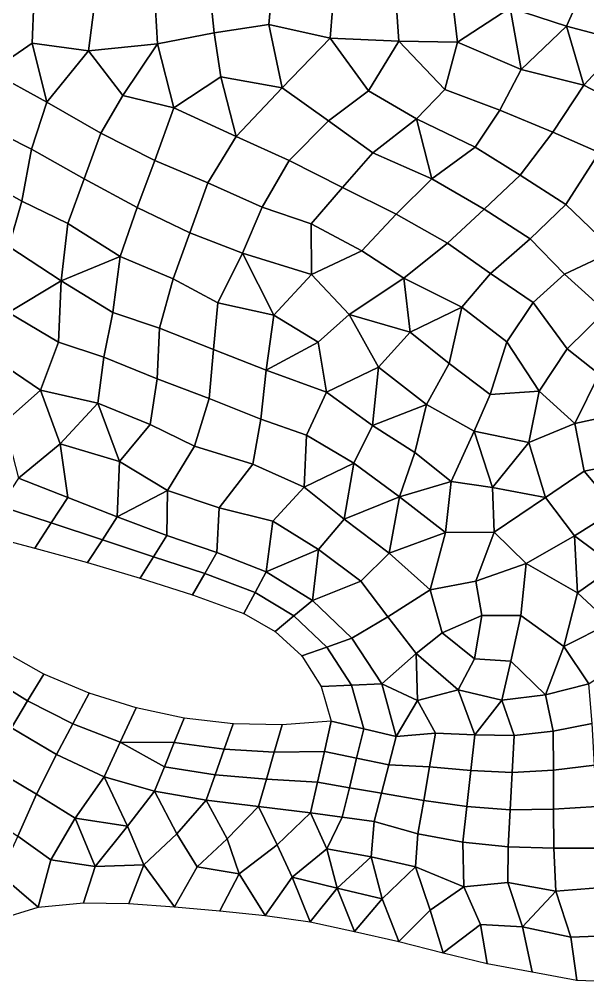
# Model space of a CAD drawing. Extents: x 380707 to 407438, y 6452841 to 6483357.
# Drawn here: x 396801.6 to 396988.8, y 6455390.6 to 6455707.3 of the extents above; entities that cross this region are included whole.
import ezdxf

# ---------------------------------------------------------------- set-up
doc = ezdxf.new("R2010")
doc.units = 0
for name, color, linetype in [('MESH_BOUND', 25, 'CONTINUOUS'), ('MESH_ELEMS', 18, 'CONTINUOUS'), ('MESH_NODES', 18, 'CONTINUOUS')]:
    doc.layers.add(name, color=color, linetype=linetype)

msp = doc.modelspace()

# ---------------------------------------------------------------- linework, layer by layer
at = {"layer": 'MESH_BOUND', "color": 25}
for points in [[(396789.306, 6455537.92, -0.703), (396806.738, 6455533.25, -0.763)], [(396806.738, 6455533.25, -0.763), (396824.155, 6455528.52, -0.649)], [(396824.155, 6455528.52, -0.649), (396841.469, 6455523.43, -0.145)], [(396841.469, 6455523.43, -0.145), (396858.663, 6455517.95, -0.23)], [(396858.663, 6455517.95, -0.23), (396875.616, 6455511.77, -0.217)], [(396875.616, 6455511.77, -0.217), (396885.899, 6455505.81, -0.356)], [(396885.899, 6455505.81, -0.356), (396894.665, 6455497.79, -0.333)], [(396809.722, 6455491.85, -0.756), (396795.59, 6455499.76, -0.695)], [(396894.665, 6455497.79, -0.333), (396901.083, 6455487.79, -0.232)], [(396824.658, 6455485.6, -0.655), (396809.722, 6455491.85, -0.756)], [(396840.115, 6455480.77, -0.702), (396824.658, 6455485.6, -0.655)], [(396901.083, 6455487.79, -0.232), (396904.361, 6455476.37, -0.694)], [(396855.947, 6455477.37, -0.708), (396840.115, 6455480.77, -0.702)], [(396872.027, 6455475.47, -0.588), (396855.947, 6455477.37, -0.708)], [(396904.361, 6455476.37, -0.694), (396888.217, 6455475.12, -0.378)], [(396888.217, 6455475.12, -0.378), (396872.027, 6455475.47, -0.588)], [(396807.899, 6455415.07, 0.29), (396822.814, 6455416.58, 0.173)], [(396822.814, 6455416.58, 0.173), (396837.755, 6455416.32, 0.47)], [(396837.755, 6455416.32, 0.47), (396852.707, 6455415.23, 0.632)], [(396794.275, 6455410.93, 0.219), (396807.899, 6455415.07, 0.29)], [(396852.707, 6455415.23, 0.632), (396867.64, 6455413.93, 0.561)], [(396867.64, 6455413.93, 0.561), (396882.555, 6455412.41, 0.553)], [(396882.555, 6455412.41, 0.553), (396897.374, 6455410.29, 0.54)], [(396897.374, 6455410.29, 0.54), (396912.015, 6455407.07, 0.583)], [(396912.015, 6455407.07, 0.583), (396926.639, 6455403.77, 0.745)], [(396926.639, 6455403.77, 0.745), (396941.185, 6455400.14, 0.675)], [(396941.185, 6455400.14, 0.675), (396955.735, 6455396.53, 0.7)], [(396955.735, 6455396.53, 0.7), (396970.477, 6455393.81, 0.982)], [(396970.477, 6455393.81, 0.982), (396985.219, 6455391.08, 0.958)], [(396985.219, 6455391.08, 0.958), (397000.174, 6455390.57, 0.542)]]:
    msp.add_polyline3d(points, dxfattribs=at)
at = {"layer": 'MESH_ELEMS', "color": 178}
for points in [[(396988.423, 6455719.73, 0.26), (396969.118, 6455726.63, 0.41), (396963.281, 6455711.09, 0.434), (396981.801, 6455705.02, 0.424)], [(396883.81, 6455705.66, 0.412), (396885.58, 6455725.17, 0.317), (396864.318, 6455717.82, 0.409), (396865.791, 6455702.92, 0.393)], [(396905.484, 6455720.11, 0.387), (396885.58, 6455725.17, 0.317), (396883.81, 6455705.66, 0.412), (396903.982, 6455701.13, 0.439)], [(396925.428, 6455717.71, 0.437), (396905.484, 6455720.11, 0.387), (396903.982, 6455701.13, 0.439), (396926.59, 6455700.09, 0.443)], [(396865.791, 6455702.92, 0.393), (396864.318, 6455717.82, 0.409), (396846.139, 6455716.53, 0.42), (396847.125, 6455699.28, 0.469)], [(396926.59, 6455700.09, 0.443), (396945.932, 6455699.79, 0.463), (396943.828, 6455717.34, 0.427), (396925.428, 6455717.71, 0.437)], [(396963.281, 6455711.09, 0.434), (396943.828, 6455717.34, 0.427), (396945.932, 6455699.79, 0.463), (396963.281, 6455711.09, 0.434)], [(397000.921, 6455700.04, 0.192), (397007.688, 6455714.48, 0.221), (396988.423, 6455719.73, 0.26), (396981.801, 6455705.02, 0.424)], [(396824.425, 6455696.97, 0.244), (396826.654, 6455714.11, 0.369), (396806.412, 6455713.03, 0.182), (396805.914, 6455699.53, 0.07)], [(396847.125, 6455699.28, 0.469), (396846.139, 6455716.53, 0.42), (396826.654, 6455714.11, 0.369), (396824.425, 6455696.97, 0.244)], [(396786.259, 6455711.85, 0.117), (396792.231, 6455690.16, 0.047), (396805.914, 6455699.53, 0.07), (396806.412, 6455713.03, 0.182)], [(396963.281, 6455711.09, 0.434), (396945.932, 6455699.79, 0.463), (396966.855, 6455690.85, 0.368), (396963.281, 6455711.09, 0.434)], [(396963.281, 6455711.09, 0.434), (396966.855, 6455690.85, 0.368), (396981.801, 6455705.02, 0.424), (396963.281, 6455711.09, 0.434)], [(396868.015, 6455688.44, 0.223), (396888.185, 6455684.81, 0.291), (396883.81, 6455705.66, 0.412), (396865.791, 6455702.92, 0.393)], [(396903.982, 6455701.13, 0.439), (396883.81, 6455705.66, 0.412), (396888.185, 6455684.81, 0.291), (396903.982, 6455701.13, 0.439)], [(396981.801, 6455705.02, 0.424), (396966.855, 6455690.85, 0.368), (396987.512, 6455685.71, 0.1), (396981.801, 6455705.02, 0.424)], [(397000.921, 6455700.04, 0.192), (396981.801, 6455705.02, 0.424), (396987.512, 6455685.71, 0.1), (397000.921, 6455700.04, 0.192)], [(396868.015, 6455688.44, 0.223), (396865.791, 6455702.92, 0.393), (396847.125, 6455699.28, 0.469), (396852.519, 6455678.15, 0.106)], [(396903.423, 6455673.91, 0.051), (396916.65, 6455683.79, 0.305), (396903.982, 6455701.13, 0.439), (396888.185, 6455684.81, 0.291)], [(396926.59, 6455700.09, 0.443), (396903.982, 6455701.13, 0.439), (396916.65, 6455683.79, 0.305), (396926.59, 6455700.09, 0.443)], [(396792.231, 6455690.16, 0.047), (396810.715, 6455680.11, -0.001), (396805.914, 6455699.53, 0.07), (396792.231, 6455690.16, 0.047)], [(396805.914, 6455699.53, 0.07), (396810.715, 6455680.11, -0.001), (396824.425, 6455696.97, 0.244), (396805.914, 6455699.53, 0.07)], [(396847.125, 6455699.28, 0.469), (396824.425, 6455696.97, 0.244), (396835.708, 6455682.26, 0), (396847.125, 6455699.28, 0.469)], [(396835.708, 6455682.26, 0), (396852.519, 6455678.15, 0.106), (396847.125, 6455699.28, 0.469), (396835.708, 6455682.26, 0)], [(396916.65, 6455683.79, 0.305), (396932.378, 6455674.54, 0.242), (396941.712, 6455684.21, 0.232), (396926.59, 6455700.09, 0.443)], [(396941.712, 6455684.21, 0.232), (396945.932, 6455699.79, 0.463), (396926.59, 6455700.09, 0.443), (396941.712, 6455684.21, 0.232)], [(396959.85, 6455677.38, 0.171), (396966.855, 6455690.85, 0.368), (396945.932, 6455699.79, 0.463), (396941.712, 6455684.21, 0.232)], [(397004.094, 6455677, 0.097), (397017.095, 6455694.65, 0.068), (397000.921, 6455700.04, 0.192), (396987.512, 6455685.71, 0.1)], [(396828.488, 6455669.91, 0.145), (396835.708, 6455682.26, 0), (396824.425, 6455696.97, 0.244), (396810.715, 6455680.11, -0.001)], [(396810.715, 6455680.11, -0.001), (396792.231, 6455690.16, 0.047), (396788.886, 6455673.09, 0.43), (396805.638, 6455664.62, 0.384)], [(396868.015, 6455688.44, 0.223), (396852.519, 6455678.15, 0.106), (396873, 6455668.74, 0.038), (396868.015, 6455688.44, 0.223)], [(396868.015, 6455688.44, 0.223), (396873, 6455668.74, 0.038), (396888.185, 6455684.81, 0.291), (396868.015, 6455688.44, 0.223)], [(396977.35, 6455670.2, 0.029), (396987.512, 6455685.71, 0.1), (396966.855, 6455690.85, 0.368), (396959.85, 6455677.38, 0.171)], [(396992.583, 6455663.52, 0.154), (397004.094, 6455677, 0.097), (396987.512, 6455685.71, 0.1), (396977.35, 6455670.2, 0.029)], [(396846.281, 6455660.88, 0.485), (396852.519, 6455678.15, 0.106), (396835.708, 6455682.26, 0), (396828.488, 6455669.91, 0.145)], [(396890.486, 6455660.9, 0.186), (396903.423, 6455673.91, 0.051), (396888.185, 6455684.81, 0.291), (396873, 6455668.74, 0.038)], [(396916.65, 6455683.79, 0.305), (396903.423, 6455673.91, 0.051), (396918.044, 6455663.34, 0.131), (396932.378, 6455674.54, 0.242)], [(396941.712, 6455684.21, 0.232), (396932.378, 6455674.54, 0.242), (396951.685, 6455665.24, 0.035), (396959.85, 6455677.38, 0.171)], [(396805.638, 6455664.62, 0.384), (396822.958, 6455654.85, 0.434), (396828.488, 6455669.91, 0.145), (396810.715, 6455680.11, -0.001)], [(396863.758, 6455653.48, 0.428), (396873, 6455668.74, 0.038), (396852.519, 6455678.15, 0.106), (396846.281, 6455660.88, 0.485)], [(396966.562, 6455656.03, 0.099), (396977.35, 6455670.2, 0.029), (396959.85, 6455677.38, 0.171), (396951.685, 6455665.24, 0.035)], [(396805.638, 6455664.62, 0.384), (396788.886, 6455673.09, 0.43), (396786.147, 6455656.62, 0.46), (396802.47, 6455647.43, 0.416)], [(396908.04, 6455652, 0.208), (396918.044, 6455663.34, 0.131), (396903.423, 6455673.91, 0.051), (396890.486, 6455660.9, 0.186)], [(396932.378, 6455674.54, 0.242), (396918.044, 6455663.34, 0.131), (396937.521, 6455654.83, 0.122), (396932.378, 6455674.54, 0.242)], [(396932.378, 6455674.54, 0.242), (396937.521, 6455654.83, 0.122), (396951.685, 6455665.24, 0.035), (396932.378, 6455674.54, 0.242)], [(396846.281, 6455660.88, 0.485), (396828.488, 6455669.91, 0.145), (396822.958, 6455654.85, 0.434), (396840.455, 6455645.37, 0.433)], [(396981.56, 6455646.33, 0.468), (396992.583, 6455663.52, 0.154), (396977.35, 6455670.2, 0.029), (396966.562, 6455656.03, 0.099)], [(396881.663, 6455645.54, 0.399), (396890.486, 6455660.9, 0.186), (396873, 6455668.74, 0.038), (396863.758, 6455653.48, 0.428)], [(396802.47, 6455647.43, 0.416), (396817.576, 6455640.13, 0.418), (396822.958, 6455654.85, 0.434), (396805.638, 6455664.62, 0.384)], [(396918.044, 6455663.34, 0.131), (396908.04, 6455652, 0.208), (396925.716, 6455643.16, 0.17), (396937.521, 6455654.83, 0.122)], [(396954.716, 6455644.82, 0.476), (396966.562, 6455656.03, 0.099), (396951.685, 6455665.24, 0.035), (396937.521, 6455654.83, 0.122)], [(397004.231, 6455650.82, 0.524), (396992.583, 6455663.52, 0.154), (396981.56, 6455646.33, 0.468), (396997.512, 6455631.1, 0.407)], [(396863.758, 6455653.48, 0.428), (396846.281, 6455660.88, 0.485), (396840.455, 6455645.37, 0.433), (396857.771, 6455637.1, 0.43)], [(396890.486, 6455660.9, 0.186), (396881.663, 6455645.54, 0.399), (396897.753, 6455639.97, 0.347), (396908.04, 6455652, 0.208)], [(396781.81, 6455642.03, -0.108), (396798.218, 6455632.56, 0.426), (396802.47, 6455647.43, 0.416), (396786.147, 6455656.62, 0.46)], [(396817.576, 6455640.13, 0.418), (396834.914, 6455629.27, 0.34), (396840.455, 6455645.37, 0.433), (396822.958, 6455654.85, 0.434)], [(396857.771, 6455637.1, 0.43), (396875.148, 6455630.32, 0.453), (396881.663, 6455645.54, 0.399), (396863.758, 6455653.48, 0.428)], [(396942.604, 6455633.62, 0.39), (396954.716, 6455644.82, 0.476), (396937.521, 6455654.83, 0.122), (396925.716, 6455643.16, 0.17)], [(396966.562, 6455656.03, 0.099), (396954.716, 6455644.82, 0.476), (396969.8, 6455635.13, 0.516), (396981.56, 6455646.33, 0.468)], [(396914.414, 6455631.08, 0.129), (396925.716, 6455643.16, 0.17), (396908.04, 6455652, 0.208), (396897.753, 6455639.97, 0.347)], [(396798.218, 6455632.56, 0.426), (396815.435, 6455621.3, 0.107), (396817.576, 6455640.13, 0.418), (396802.47, 6455647.43, 0.416)], [(396852.314, 6455621.87, 0.38), (396857.771, 6455637.1, 0.43), (396840.455, 6455645.37, 0.433), (396834.914, 6455629.27, 0.34)], [(396875.148, 6455630.32, 0.453), (396897.9, 6455623.29, 0.187), (396897.753, 6455639.97, 0.347), (396881.663, 6455645.54, 0.399)], [(396954.716, 6455644.82, 0.476), (396942.604, 6455633.62, 0.39), (396956.77, 6455623.72, 0.41), (396969.8, 6455635.13, 0.516)], [(396981.106, 6455623.41, 0.328), (396997.512, 6455631.1, 0.407), (396981.56, 6455646.33, 0.468), (396969.8, 6455635.13, 0.516)], [(396928.245, 6455622.12, 0.3), (396942.604, 6455633.62, 0.39), (396925.716, 6455643.16, 0.17), (396914.414, 6455631.08, 0.129)], [(396815.435, 6455621.3, 0.107), (396834.914, 6455629.27, 0.34), (396817.576, 6455640.13, 0.418), (396815.435, 6455621.3, 0.107)], [(396897.9, 6455623.29, 0.187), (396914.414, 6455631.08, 0.129), (396897.753, 6455639.97, 0.347), (396897.9, 6455623.29, 0.187)], [(396866.974, 6455613.99, 0.336), (396875.148, 6455630.32, 0.453), (396857.771, 6455637.1, 0.43), (396852.314, 6455621.87, 0.38)], [(396981.106, 6455623.41, 0.328), (396969.8, 6455635.13, 0.516), (396956.77, 6455623.72, 0.41), (396970.846, 6455614.14, 0.399)], [(396798.218, 6455632.56, 0.426), (396798.145, 6455610.79, 0.39), (396815.435, 6455621.3, 0.107), (396798.218, 6455632.56, 0.426)], [(396947.336, 6455612.57, 0.433), (396956.77, 6455623.72, 0.41), (396942.604, 6455633.62, 0.39), (396928.245, 6455622.12, 0.3)], [(396834.914, 6455629.27, 0.34), (396815.435, 6455621.3, 0.107), (396832.487, 6455610.87, 0.432), (396834.914, 6455629.27, 0.34)], [(396852.314, 6455621.87, 0.38), (396834.914, 6455629.27, 0.34), (396832.487, 6455610.87, 0.432), (396847.861, 6455605.66, 0.322)], [(396866.974, 6455613.99, 0.336), (396885.466, 6455609.98, 0.426), (396875.148, 6455630.32, 0.453), (396866.974, 6455613.99, 0.336)], [(396875.148, 6455630.32, 0.453), (396885.466, 6455609.98, 0.426), (396897.9, 6455623.29, 0.187), (396875.148, 6455630.32, 0.453)], [(396910.218, 6455610.13, 0.236), (396928.245, 6455622.12, 0.3), (396914.414, 6455631.08, 0.129), (396897.9, 6455623.29, 0.187)], [(396997.512, 6455631.1, 0.407), (396981.106, 6455623.41, 0.328), (396994.691, 6455611.27, 0.474), (396997.512, 6455631.1, 0.407)], [(396847.861, 6455605.66, 0.322), (396865.586, 6455598.69, 0.434), (396866.974, 6455613.99, 0.336), (396852.314, 6455621.87, 0.38)], [(396900.058, 6455601.02, 0.273), (396910.218, 6455610.13, 0.236), (396897.9, 6455623.29, 0.187), (396885.466, 6455609.98, 0.426)], [(396930.377, 6455604.37, 0.151), (396928.245, 6455622.12, 0.3), (396910.218, 6455610.13, 0.236), (396930.377, 6455604.37, 0.151)], [(396928.245, 6455622.12, 0.3), (396930.377, 6455604.37, 0.151), (396947.336, 6455612.57, 0.433), (396928.245, 6455622.12, 0.3)], [(396962.114, 6455601.21, 0.422), (396970.846, 6455614.14, 0.399), (396956.77, 6455623.72, 0.41), (396947.336, 6455612.57, 0.433)], [(396982.068, 6455598.85, 0.279), (396994.691, 6455611.27, 0.474), (396981.106, 6455623.41, 0.328), (396970.846, 6455614.14, 0.399)], [(396815.435, 6455621.3, 0.107), (396798.145, 6455610.79, 0.39), (396814.606, 6455601.07, 0.299), (396815.435, 6455621.3, 0.107)], [(396814.606, 6455601.07, 0.299), (396829.482, 6455596.08, 0.384), (396832.487, 6455610.87, 0.432), (396815.435, 6455621.3, 0.107)], [(396865.586, 6455598.69, 0.434), (396882.926, 6455591.85, 0.346), (396885.466, 6455609.98, 0.426), (396866.974, 6455613.99, 0.336)], [(396943.153, 6455594.01, 0.258), (396947.336, 6455612.57, 0.433), (396930.377, 6455604.37, 0.151), (396943.153, 6455594.01, 0.258)], [(396943.153, 6455594.01, 0.258), (396956.626, 6455583.84, 0.334), (396962.114, 6455601.21, 0.422), (396947.336, 6455612.57, 0.433)], [(396962.114, 6455601.21, 0.422), (396972.814, 6455584.96, 0.467), (396982.068, 6455598.85, 0.279), (396970.846, 6455614.14, 0.399)], [(396794.768, 6455594.62, 0.436), (396808.648, 6455585.23, 0.406), (396814.606, 6455601.07, 0.299), (396798.145, 6455610.79, 0.39)], [(396829.482, 6455596.08, 0.384), (396847.094, 6455589.04, 0.411), (396847.861, 6455605.66, 0.322), (396832.487, 6455610.87, 0.432)], [(396900.058, 6455601.02, 0.273), (396885.466, 6455609.98, 0.426), (396882.926, 6455591.85, 0.346), (396900.058, 6455601.02, 0.273)], [(396919.897, 6455592.87, 0.201), (396910.218, 6455610.13, 0.236), (396900.058, 6455601.02, 0.273), (396902.831, 6455584.63, 0.353)], [(396930.377, 6455604.37, 0.151), (396910.218, 6455610.13, 0.236), (396919.897, 6455592.87, 0.201), (396930.377, 6455604.37, 0.151)], [(396994.691, 6455611.27, 0.474), (396982.068, 6455598.85, 0.279), (396992.556, 6455590.53, 0.48), (397006.342, 6455599.32, 0.52)], [(396847.094, 6455589.04, 0.411), (396864.128, 6455582.53, 0.337), (396865.586, 6455598.69, 0.434), (396847.861, 6455605.66, 0.322)], [(396919.897, 6455592.87, 0.201), (396935.734, 6455580.55, 0.327), (396943.153, 6455594.01, 0.258), (396930.377, 6455604.37, 0.151)], [(396808.648, 6455585.23, 0.406), (396827.5, 6455581.03, 0.252), (396829.482, 6455596.08, 0.384), (396814.606, 6455601.07, 0.299)], [(396882.926, 6455591.85, 0.346), (396902.831, 6455584.63, 0.353), (396900.058, 6455601.02, 0.273), (396882.926, 6455591.85, 0.346)], [(396972.814, 6455584.96, 0.467), (396962.114, 6455601.21, 0.422), (396956.626, 6455583.84, 0.334), (396972.814, 6455584.96, 0.467)], [(396882.926, 6455591.85, 0.346), (396865.586, 6455598.69, 0.434), (396864.128, 6455582.53, 0.337), (396881.118, 6455575.7, 0.272)], [(396992.556, 6455590.53, 0.48), (396982.068, 6455598.85, 0.279), (396972.814, 6455584.96, 0.467), (396984.585, 6455574.3, 0.488)], [(396796.632, 6455574.61, 0.15), (396808.648, 6455585.23, 0.406), (396794.768, 6455594.62, 0.436), (396784.111, 6455584.24, 0.132)], [(396847.094, 6455589.04, 0.411), (396829.482, 6455596.08, 0.384), (396827.5, 6455581.03, 0.252), (396844.756, 6455573.97, 0.234)], [(396956.626, 6455583.84, 0.334), (396943.153, 6455594.01, 0.258), (396935.734, 6455580.55, 0.327), (396951.375, 6455571.77, 0.235)], [(396902.831, 6455584.63, 0.353), (396882.926, 6455591.85, 0.346), (396881.118, 6455575.7, 0.272), (396896.235, 6455570.46, 0.35)], [(396917.975, 6455573.59, 0.436), (396919.897, 6455592.87, 0.201), (396902.831, 6455584.63, 0.353), (396917.975, 6455573.59, 0.436)], [(396917.975, 6455573.59, 0.436), (396935.734, 6455580.55, 0.327), (396919.897, 6455592.87, 0.201), (396917.975, 6455573.59, 0.436)], [(396992.556, 6455590.53, 0.48), (396984.585, 6455574.3, 0.488), (397001.309, 6455577.96, 0.443), (396992.556, 6455590.53, 0.48)], [(396864.128, 6455582.53, 0.337), (396847.094, 6455589.04, 0.411), (396844.756, 6455573.97, 0.234), (396859.296, 6455566.86, 0.182)], [(396796.632, 6455574.61, 0.15), (396801.389, 6455556.26, -0.384), (396815.083, 6455567.61, 0.196), (396808.648, 6455585.23, 0.406)], [(396808.648, 6455585.23, 0.406), (396815.083, 6455567.61, 0.196), (396827.5, 6455581.03, 0.252), (396808.648, 6455585.23, 0.406)], [(396896.235, 6455570.46, 0.35), (396911.749, 6455561.21, 0.442), (396917.975, 6455573.59, 0.436), (396902.831, 6455584.63, 0.353)], [(396969.397, 6455568.03, 0.207), (396972.814, 6455584.96, 0.467), (396956.626, 6455583.84, 0.334), (396951.375, 6455571.77, 0.235)], [(396969.397, 6455568.03, 0.207), (396984.585, 6455574.3, 0.488), (396972.814, 6455584.96, 0.467), (396969.397, 6455568.03, 0.207)], [(396827.5, 6455581.03, 0.252), (396815.083, 6455567.61, 0.196), (396834.661, 6455561.81, 0.118), (396827.5, 6455581.03, 0.252)], [(396834.661, 6455561.81, 0.118), (396844.756, 6455573.97, 0.234), (396827.5, 6455581.03, 0.252), (396834.661, 6455561.81, 0.118)], [(396881.118, 6455575.7, 0.272), (396864.128, 6455582.53, 0.337), (396859.296, 6455566.86, 0.182), (396878.517, 6455560.88, 0.231)], [(396917.975, 6455573.59, 0.436), (396931.895, 6455564.77, 0.421), (396935.734, 6455580.55, 0.327), (396917.975, 6455573.59, 0.436)], [(396931.895, 6455564.77, 0.421), (396943.859, 6455555.25, 0.304), (396951.375, 6455571.77, 0.235), (396935.734, 6455580.55, 0.327)], [(396984.585, 6455574.3, 0.488), (396987.672, 6455558.62, 0.469), (397004.874, 6455562, 0.479), (397001.309, 6455577.96, 0.443)], [(396878.517, 6455560.88, 0.231), (396895.478, 6455553.4, 0.207), (396896.235, 6455570.46, 0.35), (396881.118, 6455575.7, 0.272)], [(396969.397, 6455568.03, 0.207), (396974.865, 6455549.97, 0.063), (396987.672, 6455558.62, 0.469), (396984.585, 6455574.3, 0.488)], [(396850.462, 6455552.27, 0.048), (396859.296, 6455566.86, 0.182), (396844.756, 6455573.97, 0.234), (396834.661, 6455561.81, 0.118)], [(396911.749, 6455561.21, 0.442), (396926.848, 6455550.21, 0.322), (396931.895, 6455564.77, 0.421), (396917.975, 6455573.59, 0.436)], [(396943.859, 6455555.25, 0.304), (396957.44, 6455553.27, 0.277), (396951.375, 6455571.77, 0.235), (396943.859, 6455555.25, 0.304)], [(396957.44, 6455553.27, 0.277), (396969.397, 6455568.03, 0.207), (396951.375, 6455571.77, 0.235), (396957.44, 6455553.27, 0.277)], [(396911.749, 6455561.21, 0.442), (396896.235, 6455570.46, 0.35), (396895.478, 6455553.4, 0.207), (396911.749, 6455561.21, 0.442)], [(396957.44, 6455553.27, 0.277), (396974.865, 6455549.97, 0.063), (396969.397, 6455568.03, 0.207), (396957.44, 6455553.27, 0.277)], [(396817.631, 6455549.91, -0.343), (396815.083, 6455567.61, 0.196), (396801.389, 6455556.26, -0.384), (396817.631, 6455549.91, -0.343)], [(396817.631, 6455549.91, -0.343), (396833.881, 6455543.57, -0.416), (396834.661, 6455561.81, 0.118), (396815.083, 6455567.61, 0.196)], [(396867.494, 6455546.51, 0.145), (396878.517, 6455560.88, 0.231), (396859.296, 6455566.86, 0.182), (396850.462, 6455552.27, 0.048)], [(396943.859, 6455555.25, 0.304), (396931.895, 6455564.77, 0.421), (396926.848, 6455550.21, 0.322), (396943.859, 6455555.25, 0.304)], [(396833.881, 6455543.57, -0.416), (396850.462, 6455552.27, 0.048), (396834.661, 6455561.81, 0.118), (396833.881, 6455543.57, -0.416)], [(396987.672, 6455558.62, 0.469), (396998.308, 6455546.01, 0.463), (397004.874, 6455562, 0.479), (396987.672, 6455558.62, 0.469)], [(396885.152, 6455542.13, 0.104), (396895.478, 6455553.4, 0.207), (396878.517, 6455560.88, 0.231), (396867.494, 6455546.51, 0.145)], [(396895.478, 6455553.4, 0.207), (396908.615, 6455542.86, 0.3), (396911.749, 6455561.21, 0.442), (396895.478, 6455553.4, 0.207)], [(396911.749, 6455561.21, 0.442), (396908.615, 6455542.86, 0.3), (396926.848, 6455550.21, 0.322), (396911.749, 6455561.21, 0.442)], [(396984.413, 6455537.34, 0.1), (396998.308, 6455546.01, 0.463), (396987.672, 6455558.62, 0.469), (396974.865, 6455549.97, 0.063)], [(396795.347, 6455547.09, -0.867), (396812.184, 6455541.58, -0.857), (396817.631, 6455549.91, -0.343), (396801.389, 6455556.26, -0.384)], [(396943.859, 6455555.25, 0.304), (396926.848, 6455550.21, 0.322), (396941.934, 6455538.46, 0.273), (396943.859, 6455555.25, 0.304)], [(396958.019, 6455538.5, 0.068), (396957.44, 6455553.27, 0.277), (396943.859, 6455555.25, 0.304), (396941.934, 6455538.46, 0.273)], [(396850.462, 6455552.27, 0.048), (396833.881, 6455543.57, -0.416), (396850.224, 6455537.49, -0.446), (396850.462, 6455552.27, 0.048)], [(396850.224, 6455537.49, -0.446), (396866.726, 6455531.84, -0.488), (396867.494, 6455546.51, 0.145), (396850.462, 6455552.27, 0.048)], [(396900.112, 6455532.87, 0.015), (396908.615, 6455542.86, 0.3), (396895.478, 6455553.4, 0.207), (396885.152, 6455542.13, 0.104)], [(396957.44, 6455553.27, 0.277), (396958.019, 6455538.5, 0.068), (396974.865, 6455549.97, 0.063), (396957.44, 6455553.27, 0.277)], [(396812.184, 6455541.58, -0.857), (396829.018, 6455536.05, -0.817), (396833.881, 6455543.57, -0.416), (396817.631, 6455549.91, -0.343)], [(396923.396, 6455531.59, 0.148), (396926.848, 6455550.21, 0.322), (396908.615, 6455542.86, 0.3), (396923.396, 6455531.59, 0.148)], [(396923.396, 6455531.59, 0.148), (396941.934, 6455538.46, 0.273), (396926.848, 6455550.21, 0.322), (396923.396, 6455531.59, 0.148)], [(396974.865, 6455549.97, 0.063), (396958.019, 6455538.5, 0.068), (396968.568, 6455528.21, 0.066), (396984.413, 6455537.34, 0.1)], [(396789.306, 6455537.92, -0.703), (396806.738, 6455533.25, -0.763), (396812.184, 6455541.58, -0.857), (396795.347, 6455547.09, -0.867)], [(396866.726, 6455531.84, -0.488), (396882.91, 6455525.49, -0.504), (396885.152, 6455542.13, 0.104), (396867.494, 6455546.51, 0.145)], [(396998.308, 6455546.01, 0.463), (396984.413, 6455537.34, 0.1), (396997.869, 6455527.32, 0.283), (397011.361, 6455537.5, 0.468)], [(396829.018, 6455536.05, -0.817), (396845.846, 6455530.46, -0.623), (396850.224, 6455537.49, -0.446), (396833.881, 6455543.57, -0.416)], [(396908.615, 6455542.86, 0.3), (396900.112, 6455532.87, 0.015), (396914.138, 6455522.37, 0.121), (396923.396, 6455531.59, 0.148)], [(396806.738, 6455533.25, -0.763), (396824.155, 6455528.52, -0.649), (396829.018, 6455536.05, -0.817), (396812.184, 6455541.58, -0.857)], [(396900.112, 6455532.87, 0.015), (396885.152, 6455542.13, 0.104), (396882.91, 6455525.49, -0.504), (396900.112, 6455532.87, 0.015)], [(396845.846, 6455530.46, -0.623), (396862.694, 6455524.9, -0.494), (396866.726, 6455531.84, -0.488), (396850.224, 6455537.49, -0.446)], [(396923.396, 6455531.59, 0.148), (396936.893, 6455519.58, 0.157), (396941.934, 6455538.46, 0.273), (396923.396, 6455531.59, 0.148)], [(396951.988, 6455522.43, 0.082), (396958.019, 6455538.5, 0.068), (396941.934, 6455538.46, 0.273), (396936.893, 6455519.58, 0.157)], [(396968.568, 6455528.21, 0.066), (396958.019, 6455538.5, 0.068), (396951.988, 6455522.43, 0.082), (396968.568, 6455528.21, 0.066)], [(396984.413, 6455537.34, 0.1), (396968.568, 6455528.21, 0.066), (396985.406, 6455518.56, 0.109), (396984.413, 6455537.34, 0.1)], [(396997.869, 6455527.32, 0.283), (396984.413, 6455537.34, 0.1), (396985.406, 6455518.56, 0.109), (396997.869, 6455527.32, 0.283)], [(396824.155, 6455528.52, -0.649), (396841.469, 6455523.43, -0.145), (396845.846, 6455530.46, -0.623), (396829.018, 6455536.05, -0.817)], [(396841.469, 6455523.43, -0.145), (396858.663, 6455517.95, -0.23), (396862.694, 6455524.9, -0.494), (396845.846, 6455530.46, -0.623)], [(396862.694, 6455524.9, -0.494), (396879.263, 6455518.63, -0.683), (396882.91, 6455525.49, -0.504), (396866.726, 6455531.84, -0.488)], [(396898.205, 6455516.09, -0.455), (396900.112, 6455532.87, 0.015), (396882.91, 6455525.49, -0.504), (396898.205, 6455516.09, -0.455)], [(396898.205, 6455516.09, -0.455), (396914.138, 6455522.37, 0.121), (396900.112, 6455532.87, 0.015), (396898.205, 6455516.09, -0.455)], [(396922.962, 6455510.62, 0.036), (396936.893, 6455519.58, 0.157), (396923.396, 6455531.59, 0.148), (396914.138, 6455522.37, 0.121)], [(396966.762, 6455511.13, 0.017), (396968.568, 6455528.21, 0.066), (396951.988, 6455522.43, 0.082), (396953.945, 6455511.06, 0.118)], [(396985.406, 6455518.56, 0.109), (396968.568, 6455528.21, 0.066), (396966.762, 6455511.13, 0.017), (396980.97, 6455500.91, 0.002)], [(396996.132, 6455508.56, 0.094), (397008.544, 6455517.72, 0.124), (396997.869, 6455527.32, 0.283), (396985.406, 6455518.56, 0.109)], [(396858.663, 6455517.95, -0.23), (396875.616, 6455511.77, -0.217), (396879.263, 6455518.63, -0.683), (396862.694, 6455524.9, -0.494)], [(396882.91, 6455525.49, -0.504), (396879.263, 6455518.63, -0.683), (396892.052, 6455510.95, -0.78), (396898.205, 6455516.09, -0.455)], [(396911.135, 6455503.63, -0.341), (396922.962, 6455510.62, 0.036), (396914.138, 6455522.37, 0.121), (396898.205, 6455516.09, -0.455)], [(396936.893, 6455519.58, 0.157), (396940.884, 6455505.38, 0.119), (396953.945, 6455511.06, 0.118), (396951.988, 6455522.43, 0.082)], [(396879.263, 6455518.63, -0.683), (396875.616, 6455511.77, -0.217), (396885.899, 6455505.81, -0.356), (396892.052, 6455510.95, -0.78)], [(396940.884, 6455505.38, 0.119), (396936.893, 6455519.58, 0.157), (396922.962, 6455510.62, 0.036), (396932.358, 6455498.62, 0.041)], [(396985.406, 6455518.56, 0.109), (396980.97, 6455500.91, 0.002), (396996.132, 6455508.56, 0.094), (396985.406, 6455518.56, 0.109)], [(396898.205, 6455516.09, -0.455), (396892.052, 6455510.95, -0.78), (396902.9, 6455500.71, -0.818), (396911.135, 6455503.63, -0.341)], [(396892.052, 6455510.95, -0.78), (396885.899, 6455505.81, -0.356), (396894.665, 6455497.79, -0.333), (396902.9, 6455500.71, -0.818)], [(396953.945, 6455511.06, 0.118), (396940.884, 6455505.38, 0.119), (396951.56, 6455496.85, 0.068), (396953.945, 6455511.06, 0.118)], [(396963.453, 6455496.04, 0.037), (396966.762, 6455511.13, 0.017), (396953.945, 6455511.06, 0.118), (396951.56, 6455496.85, 0.068)], [(396963.453, 6455496.04, 0.037), (396974.939, 6455484.98, -0.058), (396980.97, 6455500.91, 0.002), (396966.762, 6455511.13, 0.017)], [(396922.962, 6455510.62, 0.036), (396911.135, 6455503.63, -0.341), (396920.964, 6455488.6, 0.018), (396932.358, 6455498.62, 0.041)], [(397001.985, 6455497.41, 0.091), (396996.132, 6455508.56, 0.094), (396980.97, 6455500.91, 0.002), (396989.182, 6455488.67, -0.056)], [(396951.56, 6455496.85, 0.068), (396940.884, 6455505.38, 0.119), (396932.358, 6455498.62, 0.041), (396946.17, 6455486.63, 0.018)], [(396911.135, 6455503.63, -0.341), (396902.9, 6455500.71, -0.818), (396911.024, 6455488.2, -0.755), (396920.964, 6455488.6, 0.018)], [(396790.158, 6455491.81, -1.396), (396804.376, 6455483.01, -1.498), (396809.722, 6455491.85, -0.756), (396795.59, 6455499.76, -0.695)], [(396902.9, 6455500.71, -0.818), (396894.665, 6455497.79, -0.333), (396901.083, 6455487.79, -0.232), (396911.024, 6455488.2, -0.755)], [(396932.358, 6455498.62, 0.041), (396920.964, 6455488.6, 0.018), (396932.8, 6455483.12, 0.061), (396932.358, 6455498.62, 0.041)], [(396946.17, 6455486.63, 0.018), (396932.358, 6455498.62, 0.041), (396932.8, 6455483.12, 0.061), (396946.17, 6455486.63, 0.018)], [(396989.182, 6455488.67, -0.056), (396980.97, 6455500.91, 0.002), (396974.939, 6455484.98, -0.058), (396989.182, 6455488.67, -0.056)], [(396960.523, 6455483.25, -0.05), (396963.453, 6455496.04, 0.037), (396951.56, 6455496.85, 0.068), (396946.17, 6455486.63, 0.018)], [(396963.453, 6455496.04, 0.037), (396960.523, 6455483.25, -0.05), (396974.939, 6455484.98, -0.058), (396963.453, 6455496.04, 0.037)], [(396784.726, 6455483.87, -0.474), (396799.03, 6455474.16, -0.262), (396804.376, 6455483.01, -1.498), (396790.158, 6455491.81, -1.396)], [(396804.376, 6455483.01, -1.498), (396819.279, 6455475.48, -1.291), (396824.658, 6455485.6, -0.655), (396809.722, 6455491.85, -0.756)], [(396920.964, 6455488.6, 0.018), (396911.024, 6455488.2, -0.755), (396915.05, 6455473.83, -0.966), (396925.739, 6455471.29, -0.769)], [(396932.8, 6455483.12, 0.061), (396920.964, 6455488.6, 0.018), (396925.739, 6455471.29, -0.769), (396932.8, 6455483.12, 0.061)], [(396989.182, 6455488.67, -0.056), (396974.939, 6455484.98, -0.058), (396977.467, 6455473.08, -0.684), (396990.202, 6455475.53, -0.584)], [(396819.279, 6455475.48, -1.291), (396834.842, 6455469.42, -1.399), (396840.115, 6455480.77, -0.702), (396824.658, 6455485.6, -0.655)], [(396911.024, 6455488.2, -0.755), (396901.083, 6455487.79, -0.232), (396904.361, 6455476.37, -0.694), (396915.05, 6455473.83, -0.966)], [(396938.66, 6455472.4, -0.569), (396951.618, 6455471.88, -0.574), (396946.17, 6455486.63, 0.018), (396932.8, 6455483.12, 0.061)], [(396951.618, 6455471.88, -0.574), (396960.523, 6455483.25, -0.05), (396946.17, 6455486.63, 0.018), (396951.618, 6455471.88, -0.574)], [(396799.03, 6455474.16, -0.262), (396813.899, 6455465.35, -0.316), (396819.279, 6455475.48, -1.291), (396804.376, 6455483.01, -1.498)], [(396938.66, 6455472.4, -0.569), (396932.8, 6455483.12, 0.061), (396925.739, 6455471.29, -0.769), (396938.66, 6455472.4, -0.569)], [(396964.583, 6455471.6, -0.642), (396960.523, 6455483.25, -0.05), (396951.618, 6455471.88, -0.574), (396964.583, 6455471.6, -0.642)], [(396974.939, 6455484.98, -0.058), (396960.523, 6455483.25, -0.05), (396964.583, 6455471.6, -0.642), (396977.467, 6455473.08, -0.684)], [(396834.842, 6455469.42, -1.399), (396852.69, 6455469.34, -1.297), (396855.947, 6455477.37, -0.708), (396840.115, 6455480.77, -0.702)], [(396852.69, 6455469.34, -1.297), (396869.085, 6455467.07, -1.31), (396872.027, 6455475.47, -0.588), (396855.947, 6455477.37, -0.708)], [(396885.6, 6455466.17, -1.139), (396902.08, 6455466.3, -1.258), (396904.361, 6455476.37, -0.694), (396888.217, 6455475.12, -0.378)], [(396915.05, 6455473.83, -0.966), (396904.361, 6455476.37, -0.694), (396902.08, 6455466.3, -1.258), (396912.693, 6455464.13, -1.396)], [(396792.794, 6455460.88, 0.255), (396807.35, 6455452.33, 0.016), (396813.899, 6455465.35, -0.316), (396799.03, 6455474.16, -0.262)], [(396813.899, 6455465.35, -0.316), (396829.57, 6455458.06, -0.44), (396834.842, 6455469.42, -1.399), (396819.279, 6455475.48, -1.291)], [(396869.085, 6455467.07, -1.31), (396885.6, 6455466.17, -1.139), (396888.217, 6455475.12, -0.378), (396872.027, 6455475.47, -0.588)], [(396925.739, 6455471.29, -0.769), (396915.05, 6455473.83, -0.966), (396912.693, 6455464.13, -1.396), (396923.305, 6455461.96, -1.305)], [(396977.467, 6455473.08, -0.684), (396964.583, 6455471.6, -0.642), (396963.922, 6455459.4, -0.994), (396977.515, 6455460.22, -0.923)], [(396990.202, 6455475.53, -0.584), (396977.467, 6455473.08, -0.684), (396977.515, 6455460.22, -0.923), (396991.012, 6455461.89, -0.835)], [(396938.66, 6455472.4, -0.569), (396925.739, 6455471.29, -0.769), (396923.305, 6455461.96, -1.305), (396936.735, 6455461.34, -1.162)], [(396951.618, 6455471.88, -0.574), (396938.66, 6455472.4, -0.569), (396936.735, 6455461.34, -1.162), (396950.297, 6455460.08, -1.076)], [(396964.583, 6455471.6, -0.642), (396951.618, 6455471.88, -0.574), (396950.297, 6455460.08, -1.076), (396963.922, 6455459.4, -0.994)], [(396829.57, 6455458.06, -0.44), (396846.176, 6455453.27, -0.377), (396849.433, 6455461.31, -1.234), (396834.842, 6455469.42, -1.399)], [(396834.842, 6455469.42, -1.399), (396849.433, 6455461.31, -1.234), (396852.69, 6455469.34, -1.297), (396834.842, 6455469.42, -1.399)], [(396849.433, 6455461.31, -1.234), (396866.142, 6455458.68, -1.199), (396869.085, 6455467.07, -1.31), (396852.69, 6455469.34, -1.297)], [(396866.142, 6455458.68, -1.199), (396882.983, 6455457.23, -1.112), (396885.6, 6455466.17, -1.139), (396869.085, 6455467.07, -1.31)], [(396829.57, 6455458.06, -0.44), (396813.899, 6455465.35, -0.316), (396807.35, 6455452.33, 0.016), (396820.033, 6455444.41, 0.405)], [(396882.983, 6455457.23, -1.112), (396899.8, 6455456.23, -1.281), (396902.08, 6455466.3, -1.258), (396885.6, 6455466.17, -1.139)], [(396912.693, 6455464.13, -1.396), (396902.08, 6455466.3, -1.258), (396899.8, 6455456.23, -1.281), (396910.335, 6455454.43, -1.365)], [(396923.305, 6455461.96, -1.305), (396912.693, 6455464.13, -1.396), (396910.335, 6455454.43, -1.365), (396920.871, 6455452.63, -1.341)], [(396807.35, 6455452.33, 0.016), (396792.794, 6455460.88, 0.255), (396787.264, 6455447.43, 0.073), (396801.136, 6455438.45, -0.001)], [(396846.176, 6455453.27, -0.377), (396863.2, 6455450.29, -0.494), (396866.142, 6455458.68, -1.199), (396849.433, 6455461.31, -1.234)], [(396936.735, 6455461.34, -1.162), (396923.305, 6455461.96, -1.305), (396920.871, 6455452.63, -1.341), (396934.811, 6455450.27, -1.126)], [(396950.297, 6455460.08, -1.076), (396936.735, 6455461.34, -1.162), (396934.811, 6455450.27, -1.126), (396948.976, 6455448.27, -1.018)], [(396963.922, 6455459.4, -0.994), (396950.297, 6455460.08, -1.076), (396948.976, 6455448.27, -1.018), (396963.261, 6455447.19, -1.043)], [(396977.515, 6455460.22, -0.923), (396963.922, 6455459.4, -0.994), (396963.261, 6455447.19, -1.043), (396977.564, 6455447.37, -0.981)], [(396991.012, 6455461.89, -0.835), (396977.515, 6455460.22, -0.923), (396977.564, 6455447.37, -0.981), (396991.821, 6455448.24, -0.73)], [(396829.57, 6455458.06, -0.44), (396820.033, 6455444.41, 0.405), (396837.278, 6455441.73, 0.315), (396829.57, 6455458.06, -0.44)], [(396837.278, 6455441.73, 0.315), (396846.176, 6455453.27, -0.377), (396829.57, 6455458.06, -0.44), (396837.278, 6455441.73, 0.315)], [(396863.2, 6455450.29, -0.494), (396880.366, 6455448.28, -0.368), (396882.983, 6455457.23, -1.112), (396866.142, 6455458.68, -1.199)], [(396880.366, 6455448.28, -0.368), (396897.519, 6455446.16, -0.412), (396899.8, 6455456.23, -1.281), (396882.983, 6455457.23, -1.112)], [(396910.335, 6455454.43, -1.365), (396899.8, 6455456.23, -1.281), (396897.519, 6455446.16, -0.412), (396907.978, 6455444.73, -0.439)], [(396920.871, 6455452.63, -1.341), (396910.335, 6455454.43, -1.365), (396907.978, 6455444.73, -0.439), (396918.437, 6455443.3, -0.501)], [(396801.136, 6455438.45, -0.001), (396812.068, 6455430.71, 0.42), (396820.033, 6455444.41, 0.405), (396807.35, 6455452.33, 0.016)], [(396837.278, 6455441.73, 0.315), (396842.668, 6455429, 0.248), (396853.503, 6455439.28, 0.162), (396846.176, 6455453.27, -0.377)], [(396853.503, 6455439.28, 0.162), (396863.2, 6455450.29, -0.494), (396846.176, 6455453.27, -0.377), (396853.503, 6455439.28, 0.162)], [(396934.811, 6455450.27, -1.126), (396920.871, 6455452.63, -1.341), (396918.437, 6455443.3, -0.501), (396932.887, 6455439.2, -0.329)], [(396870.125, 6455437.59, 0.249), (396863.2, 6455450.29, -0.494), (396853.503, 6455439.28, 0.162), (396860.169, 6455428.35, 0.175)], [(396870.125, 6455437.59, 0.249), (396880.366, 6455448.28, -0.368), (396863.2, 6455450.29, -0.494), (396870.125, 6455437.59, 0.249)], [(396870.125, 6455437.59, 0.249), (396873.994, 6455426.07, 0.248), (396886.529, 6455435.66, 0.268), (396880.366, 6455448.28, -0.368)], [(396886.529, 6455435.66, 0.268), (396897.519, 6455446.16, -0.412), (396880.366, 6455448.28, -0.368), (396886.529, 6455435.66, 0.268)], [(396948.976, 6455448.27, -1.018), (396934.811, 6455450.27, -1.126), (396932.887, 6455439.2, -0.329), (396947.655, 6455436.47, -0.164)], [(396963.261, 6455447.19, -1.043), (396948.976, 6455448.27, -1.018), (396947.655, 6455436.47, -0.164), (396962.6, 6455434.98, -0.234)], [(396991.821, 6455448.24, -0.73), (396977.564, 6455447.37, -0.981), (396977.612, 6455434.51, -0.264), (396992.631, 6455434.59, -0.155)], [(396826.611, 6455428.48, 0.247), (396820.033, 6455444.41, 0.405), (396812.068, 6455430.71, 0.42), (396826.611, 6455428.48, 0.247)], [(396826.611, 6455428.48, 0.247), (396837.278, 6455441.73, 0.315), (396820.033, 6455444.41, 0.405), (396826.611, 6455428.48, 0.247)], [(396886.529, 6455435.66, 0.268), (396891.519, 6455424.99, 0.294), (396902.877, 6455434.33, 0.156), (396897.519, 6455446.16, -0.412)], [(396907.978, 6455444.73, -0.439), (396897.519, 6455446.16, -0.412), (396902.877, 6455434.33, 0.156), (396907.978, 6455444.73, -0.439)], [(396917.539, 6455431.66, 0.328), (396918.437, 6455443.3, -0.501), (396907.978, 6455444.73, -0.439), (396902.877, 6455434.33, 0.156)], [(396977.564, 6455447.37, -0.981), (396963.261, 6455447.19, -1.043), (396962.6, 6455434.98, -0.234), (396977.612, 6455434.51, -0.264)], [(396837.278, 6455441.73, 0.315), (396826.611, 6455428.48, 0.247), (396842.668, 6455429, 0.248), (396837.278, 6455441.73, 0.315)], [(396917.539, 6455431.66, 0.328), (396932.108, 6455428.35, 0.404), (396932.887, 6455439.2, -0.329), (396918.437, 6455443.3, -0.501)], [(396812.068, 6455430.71, 0.42), (396801.136, 6455438.45, -0.001), (396795.261, 6455425.84, 0.162), (396807.899, 6455415.07, 0.29)], [(396860.169, 6455428.35, 0.175), (396853.503, 6455439.28, 0.162), (396842.668, 6455429, 0.248), (396852.707, 6455415.23, 0.632)], [(396932.108, 6455428.35, 0.404), (396948.053, 6455421.83, 0.327), (396947.655, 6455436.47, -0.164), (396932.887, 6455439.2, -0.329)], [(396870.125, 6455437.59, 0.249), (396860.169, 6455428.35, 0.175), (396873.994, 6455426.07, 0.248), (396870.125, 6455437.59, 0.249)], [(396891.519, 6455424.99, 0.294), (396886.529, 6455435.66, 0.268), (396873.994, 6455426.07, 0.248), (396882.555, 6455412.41, 0.553)], [(396948.053, 6455421.83, 0.327), (396962.527, 6455423.26, 0.149), (396962.6, 6455434.98, -0.234), (396947.655, 6455436.47, -0.164)], [(396962.527, 6455423.26, 0.149), (396978.336, 6455420.37, 0.111), (396977.612, 6455434.51, -0.264), (396962.6, 6455434.98, -0.234)], [(396891.519, 6455424.99, 0.294), (396906.26, 6455421.37, 0.244), (396902.877, 6455434.33, 0.156), (396891.519, 6455424.99, 0.294)], [(396917.539, 6455431.66, 0.328), (396902.877, 6455434.33, 0.156), (396906.26, 6455421.37, 0.244), (396917.539, 6455431.66, 0.328)], [(396921.156, 6455417.9, 0.331), (396917.539, 6455431.66, 0.328), (396906.26, 6455421.37, 0.244), (396921.156, 6455417.9, 0.331)], [(396932.108, 6455428.35, 0.404), (396917.539, 6455431.66, 0.328), (396921.156, 6455417.9, 0.331), (396932.108, 6455428.35, 0.404)], [(396977.612, 6455434.51, -0.264), (396978.336, 6455420.37, 0.111), (396992.007, 6455421.43, 0.309), (396992.631, 6455434.59, -0.155)], [(396812.068, 6455430.71, 0.42), (396807.899, 6455415.07, 0.29), (396822.814, 6455416.58, 0.173), (396826.611, 6455428.48, 0.247)], [(396826.611, 6455428.48, 0.247), (396822.814, 6455416.58, 0.173), (396837.755, 6455416.32, 0.47), (396842.668, 6455429, 0.248)], [(396837.755, 6455416.32, 0.47), (396852.707, 6455415.23, 0.632), (396842.668, 6455429, 0.248), (396837.755, 6455416.32, 0.47)], [(396795.261, 6455425.84, 0.162), (396794.275, 6455410.93, 0.219), (396807.899, 6455415.07, 0.29), (396795.261, 6455425.84, 0.162)], [(396867.64, 6455413.93, 0.561), (396873.994, 6455426.07, 0.248), (396860.169, 6455428.35, 0.175), (396852.707, 6455415.23, 0.632)], [(396873.994, 6455426.07, 0.248), (396867.64, 6455413.93, 0.561), (396882.555, 6455412.41, 0.553), (396873.994, 6455426.07, 0.248)], [(396936.948, 6455414.14, 0.301), (396932.108, 6455428.35, 0.404), (396921.156, 6455417.9, 0.331), (396926.639, 6455403.77, 0.745)], [(396932.108, 6455428.35, 0.404), (396936.948, 6455414.14, 0.301), (396948.053, 6455421.83, 0.327), (396932.108, 6455428.35, 0.404)], [(396891.519, 6455424.99, 0.294), (396882.555, 6455412.41, 0.553), (396897.374, 6455410.29, 0.54), (396891.519, 6455424.99, 0.294)], [(396897.374, 6455410.29, 0.54), (396906.26, 6455421.37, 0.244), (396891.519, 6455424.99, 0.294), (396897.374, 6455410.29, 0.54)], [(396962.527, 6455423.26, 0.149), (396948.053, 6455421.83, 0.327), (396953.507, 6455409.45, 0.257), (396967.343, 6455408.62, 0.187)], [(396962.527, 6455423.26, 0.149), (396967.343, 6455408.62, 0.187), (396978.336, 6455420.37, 0.111), (396962.527, 6455423.26, 0.149)], [(396897.374, 6455410.29, 0.54), (396912.015, 6455407.07, 0.583), (396906.26, 6455421.37, 0.244), (396897.374, 6455410.29, 0.54)], [(396906.26, 6455421.37, 0.244), (396912.015, 6455407.07, 0.583), (396921.156, 6455417.9, 0.331), (396906.26, 6455421.37, 0.244)], [(396936.948, 6455414.14, 0.301), (396941.185, 6455400.14, 0.675), (396953.507, 6455409.45, 0.257), (396948.053, 6455421.83, 0.327)], [(396978.336, 6455420.37, 0.111), (396967.343, 6455408.62, 0.187), (396983.282, 6455405.29, 0.109), (396978.336, 6455420.37, 0.111)], [(396992.007, 6455421.43, 0.309), (396978.336, 6455420.37, 0.111), (396983.282, 6455405.29, 0.109), (396997.465, 6455405.82, 0.119)], [(396926.639, 6455403.77, 0.745), (396921.156, 6455417.9, 0.331), (396912.015, 6455407.07, 0.583), (396926.639, 6455403.77, 0.745)], [(396936.948, 6455414.14, 0.301), (396926.639, 6455403.77, 0.745), (396941.185, 6455400.14, 0.675), (396936.948, 6455414.14, 0.301)], [(396941.185, 6455400.14, 0.675), (396955.735, 6455396.53, 0.7), (396953.507, 6455409.45, 0.257), (396941.185, 6455400.14, 0.675)], [(396955.735, 6455396.53, 0.7), (396970.477, 6455393.81, 0.982), (396967.343, 6455408.62, 0.187), (396953.507, 6455409.45, 0.257)], [(396970.477, 6455393.81, 0.982), (396985.219, 6455391.08, 0.958), (396983.282, 6455405.29, 0.109), (396967.343, 6455408.62, 0.187)], [(396997.465, 6455405.82, 0.119), (396983.282, 6455405.29, 0.109), (396985.219, 6455391.08, 0.958), (397000.174, 6455390.57, 0.542)]]:
    msp.add_3dface(points, dxfattribs=at)
at = {"layer": 'MESH_NODES', "color": 18}
for p in [(396883.81, 6455705.66, 0.412), (396981.801, 6455705.02, 0.424), (396865.791, 6455702.92, 0.393), (396903.982, 6455701.13, 0.439), (396805.914, 6455699.53, 0.07), (396847.125, 6455699.28, 0.469), (396926.59, 6455700.09, 0.443), (396945.932, 6455699.79, 0.463), (396824.425, 6455696.97, 0.244), (396868.015, 6455688.44, 0.223), (396966.855, 6455690.85, 0.368), (396987.512, 6455685.71, 0.1), (396835.708, 6455682.26, 0), (396888.185, 6455684.81, 0.291), (396916.65, 6455683.79, 0.305), (396941.712, 6455684.21, 0.232), (396810.715, 6455680.11, -0.001), (396852.519, 6455678.15, 0.106), (396959.85, 6455677.38, 0.171), (396903.423, 6455673.91, 0.051), (396932.378, 6455674.54, 0.242), (396828.488, 6455669.91, 0.145), (396977.35, 6455670.2, 0.029), (396873, 6455668.74, 0.038), (396805.638, 6455664.62, 0.384), (396918.044, 6455663.34, 0.131), (396951.685, 6455665.24, 0.035), (396846.281, 6455660.88, 0.485), (396890.486, 6455660.9, 0.186), (396822.958, 6455654.85, 0.434), (396863.758, 6455653.48, 0.428), (396937.521, 6455654.83, 0.122), (396966.562, 6455656.03, 0.099), (396908.04, 6455652, 0.208), (396802.47, 6455647.43, 0.416), (396840.455, 6455645.37, 0.433), (396881.663, 6455645.54, 0.399), (396954.716, 6455644.82, 0.476), (396981.56, 6455646.33, 0.468), (396925.716, 6455643.16, 0.17), (396817.576, 6455640.13, 0.418), (396897.753, 6455639.97, 0.347), (396857.771, 6455637.1, 0.43), (396969.8, 6455635.13, 0.516), (396942.604, 6455633.62, 0.39), (396834.914, 6455629.27, 0.34), (396875.148, 6455630.32, 0.453), (396914.414, 6455631.08, 0.129), (396852.314, 6455621.87, 0.38), (396897.9, 6455623.29, 0.187), (396928.245, 6455622.12, 0.3), (396956.77, 6455623.72, 0.41), (396981.106, 6455623.41, 0.328), (396815.435, 6455621.3, 0.107), (396866.974, 6455613.99, 0.336), (396947.336, 6455612.57, 0.433), (396970.846, 6455614.14, 0.399), (396832.487, 6455610.87, 0.432), (396885.466, 6455609.98, 0.426), (396910.218, 6455610.13, 0.236), (396847.861, 6455605.66, 0.322), (396930.377, 6455604.37, 0.151), (396814.606, 6455601.07, 0.299), (396900.058, 6455601.02, 0.273), (396962.114, 6455601.21, 0.422), (396865.586, 6455598.69, 0.434), (396982.068, 6455598.85, 0.279), (396829.482, 6455596.08, 0.384), (396943.153, 6455594.01, 0.258), (396882.926, 6455591.85, 0.346), (396919.897, 6455592.87, 0.201), (396847.094, 6455589.04, 0.411), (396808.648, 6455585.23, 0.406), (396902.831, 6455584.63, 0.353), (396956.626, 6455583.84, 0.334), (396972.814, 6455584.96, 0.467), (396827.5, 6455581.03, 0.252), (396864.128, 6455582.53, 0.337), (396935.734, 6455580.55, 0.327), (396881.118, 6455575.7, 0.272), (396984.585, 6455574.3, 0.488), (396844.756, 6455573.97, 0.234), (396917.975, 6455573.59, 0.436), (396951.375, 6455571.77, 0.235), (396896.235, 6455570.46, 0.35), (396969.397, 6455568.03, 0.207), (396815.083, 6455567.61, 0.196), (396859.296, 6455566.86, 0.182), (396931.895, 6455564.77, 0.421), (396834.661, 6455561.81, 0.118), (396878.517, 6455560.88, 0.231), (396911.749, 6455561.21, 0.442), (396987.672, 6455558.62, 0.469), (396943.859, 6455555.25, 0.304), (396850.462, 6455552.27, 0.048), (396895.478, 6455553.4, 0.207), (396957.44, 6455553.27, 0.277), (396817.631, 6455549.91, -0.343), (396926.848, 6455550.21, 0.322), (396974.865, 6455549.97, 0.063), (396867.494, 6455546.51, 0.145), (396833.881, 6455543.57, -0.416), (396908.615, 6455542.86, 0.3), (396812.184, 6455541.58, -0.857), (396885.152, 6455542.13, 0.104), (396850.224, 6455537.49, -0.446), (396941.934, 6455538.46, 0.273), (396958.019, 6455538.5, 0.068), (396984.413, 6455537.34, 0.1), (396806.738, 6455533.25, -0.763), (396829.018, 6455536.05, -0.817), (396845.846, 6455530.46, -0.623), (396866.726, 6455531.84, -0.488), (396900.112, 6455532.87, 0.015), (396923.396, 6455531.59, 0.148), (396824.155, 6455528.52, -0.649), (396968.568, 6455528.21, 0.066), (396841.469, 6455523.43, -0.145), (396862.694, 6455524.9, -0.494), (396882.91, 6455525.49, -0.504), (396914.138, 6455522.37, 0.121), (396951.988, 6455522.43, 0.082), (396858.663, 6455517.95, -0.23), (396879.263, 6455518.63, -0.683), (396936.893, 6455519.58, 0.157), (396985.406, 6455518.56, 0.109), (396898.205, 6455516.09, -0.455), (396875.616, 6455511.77, -0.217), (396892.052, 6455510.95, -0.78), (396953.945, 6455511.06, 0.118), (396966.762, 6455511.13, 0.017), (396922.962, 6455510.62, 0.036), (396885.899, 6455505.81, -0.356), (396940.884, 6455505.38, 0.119), (396911.135, 6455503.63, -0.341), (396902.9, 6455500.71, -0.818), (396932.358, 6455498.62, 0.041), (396980.97, 6455500.91, 0.002), (396894.665, 6455497.79, -0.333), (396951.56, 6455496.85, 0.068), (396963.453, 6455496.04, 0.037), (396809.722, 6455491.85, -0.756), (396920.964, 6455488.6, 0.018), (396824.658, 6455485.6, -0.655), (396901.083, 6455487.79, -0.232), (396911.024, 6455488.2, -0.755), (396946.17, 6455486.63, 0.018), (396804.376, 6455483.01, -1.498), (396932.8, 6455483.12, 0.061), (396960.523, 6455483.25, -0.05), (396974.939, 6455484.98, -0.058), (396840.115, 6455480.77, -0.702), (396855.947, 6455477.37, -0.708), (396904.361, 6455476.37, -0.694), (396819.279, 6455475.48, -1.291), (396872.027, 6455475.47, -0.588), (396888.217, 6455475.12, -0.378), (396915.05, 6455473.83, -0.966), (396977.467, 6455473.08, -0.684), (396925.739, 6455471.29, -0.769), (396938.66, 6455472.4, -0.569), (396951.618, 6455471.88, -0.574), (396964.583, 6455471.6, -0.642), (396834.842, 6455469.42, -1.399), (396852.69, 6455469.34, -1.297), (396869.085, 6455467.07, -1.31), (396813.899, 6455465.35, -0.316), (396885.6, 6455466.17, -1.139), (396902.08, 6455466.3, -1.258), (396912.693, 6455464.13, -1.396), (396849.433, 6455461.31, -1.234), (396923.305, 6455461.96, -1.305), (396936.735, 6455461.34, -1.162), (396950.297, 6455460.08, -1.076), (396977.515, 6455460.22, -0.923), (396829.57, 6455458.06, -0.44), (396866.142, 6455458.68, -1.199), (396882.983, 6455457.23, -1.112), (396963.922, 6455459.4, -0.994), (396899.8, 6455456.23, -1.281), (396910.335, 6455454.43, -1.365), (396807.35, 6455452.33, 0.016), (396846.176, 6455453.27, -0.377), (396920.871, 6455452.63, -1.341), (396863.2, 6455450.29, -0.494), (396880.366, 6455448.28, -0.368), (396934.811, 6455450.27, -1.126), (396948.976, 6455448.27, -1.018), (396820.033, 6455444.41, 0.405), (396897.519, 6455446.16, -0.412), (396907.978, 6455444.73, -0.439), (396963.261, 6455447.19, -1.043), (396977.564, 6455447.37, -0.981), (396837.278, 6455441.73, 0.315), (396918.437, 6455443.3, -0.501), (396853.503, 6455439.28, 0.162), (396932.887, 6455439.2, -0.329), (396870.125, 6455437.59, 0.249), (396886.529, 6455435.66, 0.268), (396947.655, 6455436.47, -0.164), (396962.6, 6455434.98, -0.234), (396902.877, 6455434.33, 0.156), (396917.539, 6455431.66, 0.328), (396977.612, 6455434.51, -0.264), (396812.068, 6455430.71, 0.42), (396826.611, 6455428.48, 0.247), (396842.668, 6455429, 0.248), (396860.169, 6455428.35, 0.175), (396873.994, 6455426.07, 0.248), (396932.108, 6455428.35, 0.404), (396891.519, 6455424.99, 0.294), (396962.527, 6455423.26, 0.149), (396906.26, 6455421.37, 0.244), (396948.053, 6455421.83, 0.327), (396978.336, 6455420.37, 0.111), (396822.814, 6455416.58, 0.173), (396837.755, 6455416.32, 0.47), (396921.156, 6455417.9, 0.331), (396807.899, 6455415.07, 0.29), (396852.707, 6455415.23, 0.632), (396867.64, 6455413.93, 0.561), (396936.948, 6455414.14, 0.301), (396882.555, 6455412.41, 0.553), (396897.374, 6455410.29, 0.54), (396953.507, 6455409.45, 0.257), (396912.015, 6455407.07, 0.583), (396967.343, 6455408.62, 0.187), (396926.639, 6455403.77, 0.745), (396983.282, 6455405.29, 0.109), (396941.185, 6455400.14, 0.675), (396955.735, 6455396.53, 0.7), (396970.477, 6455393.81, 0.982), (396985.219, 6455391.08, 0.958)]:
    msp.add_point(p, dxfattribs=at)

doc.saveas('drawing.dxf')
